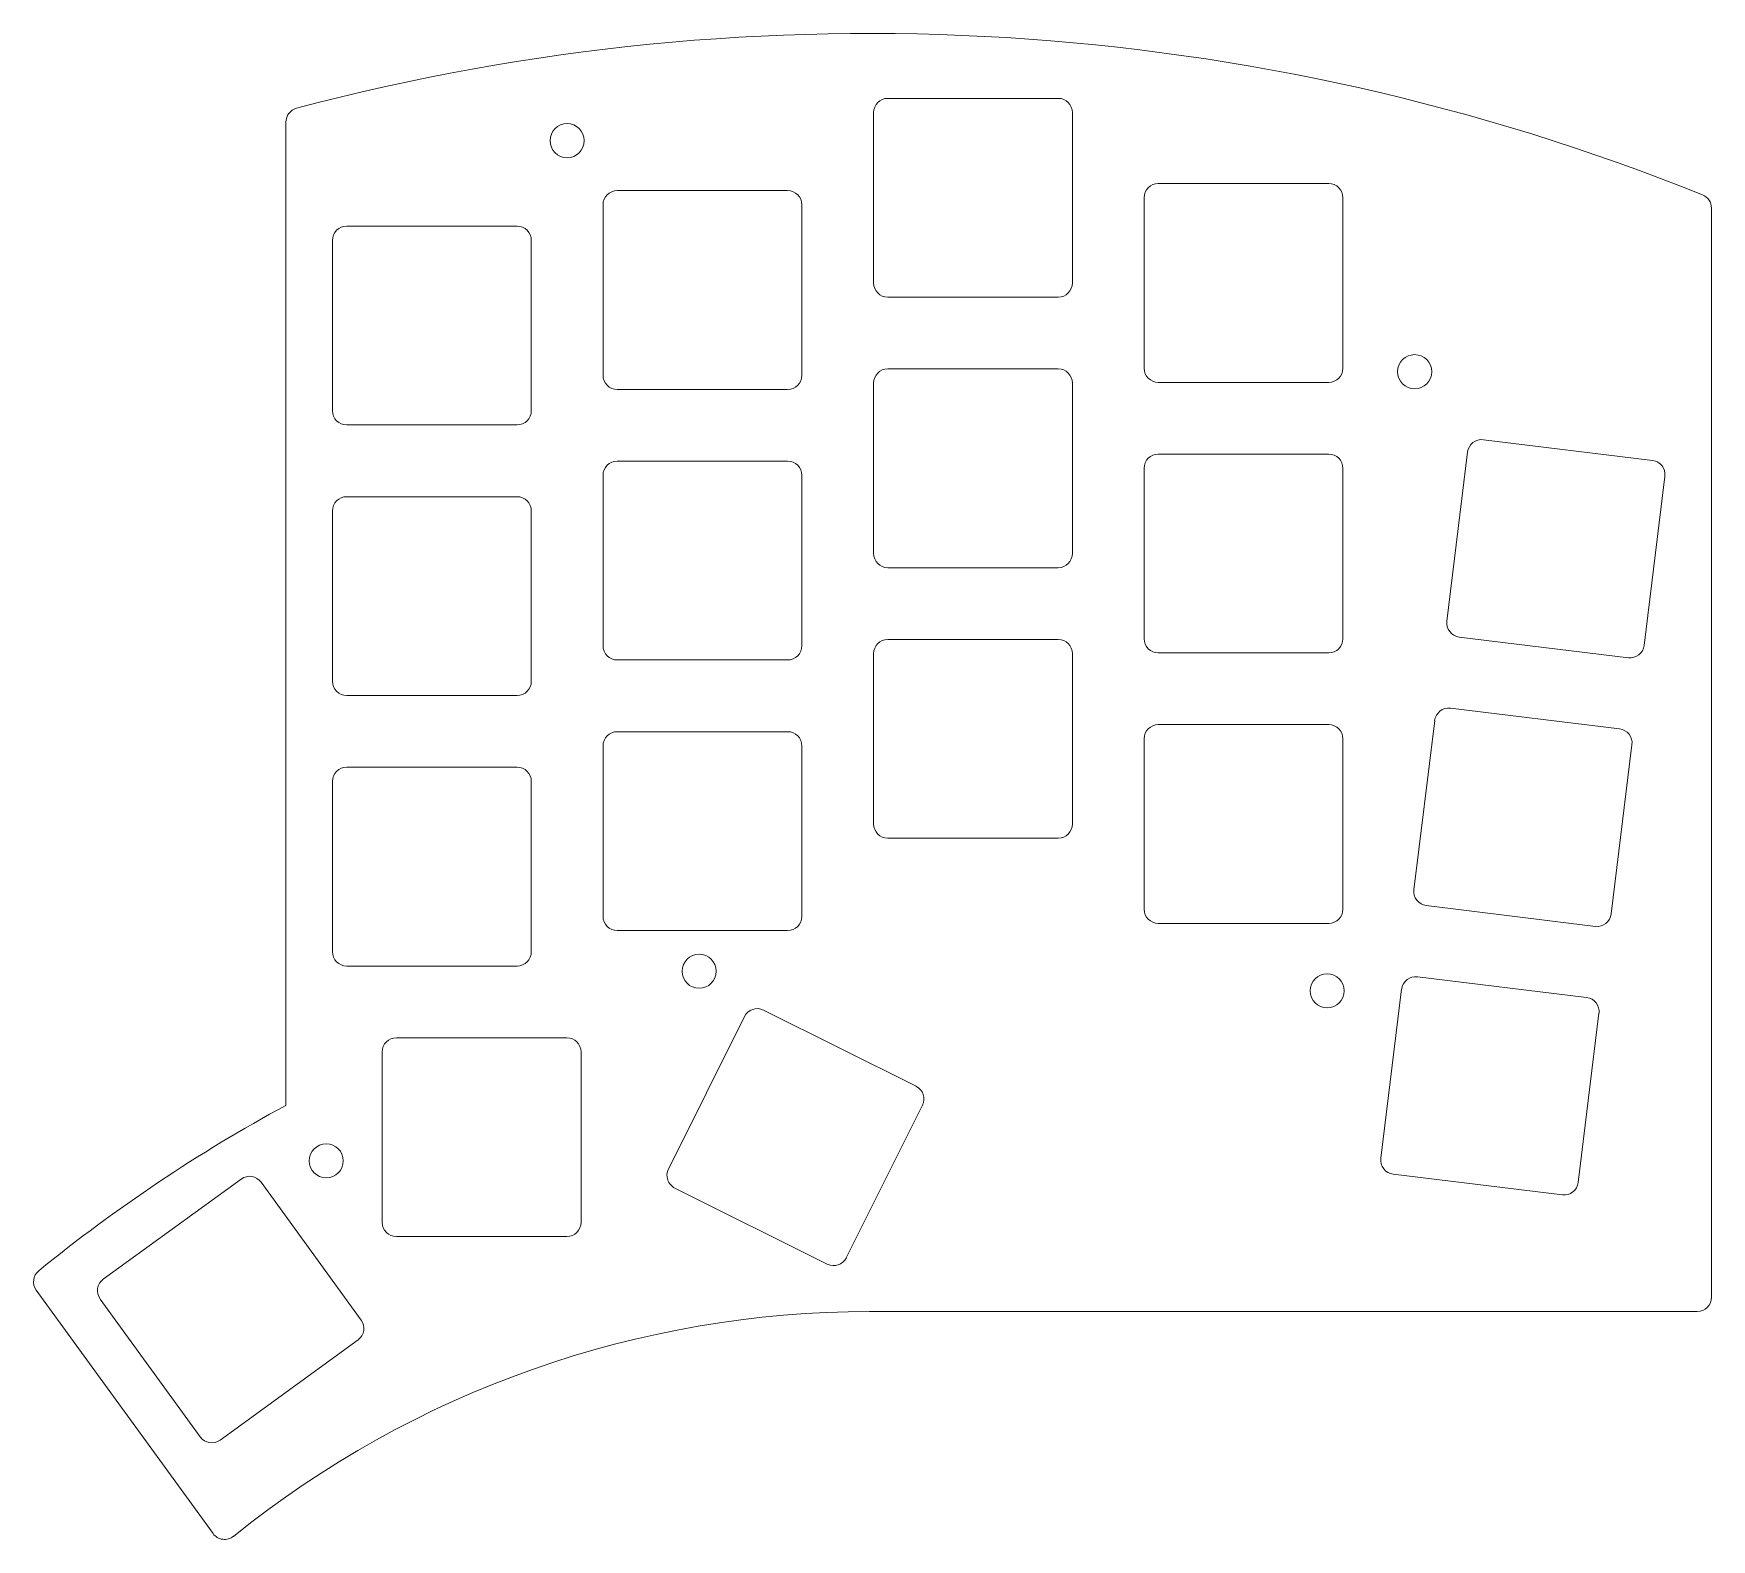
# Model space of a CAD drawing. Header units: millimetres. Extents: x -104 to 14, y -38 to 68.
import ezdxf

# ---------------------------------------------------------------- set-up
doc = ezdxf.new("R2010")
doc.units = ezdxf.units.MM
doc.layers.get('0').update_dxf_attribs({"lineweight": 5, "true_color": 0xffffff})

msp = doc.modelspace()

# ---------------------------------------------------------------- linework, layer by layer
for p, q in [((-32.1, 63.1), (-44.1, 63.1)), ((-45.1, 62.1), (-45.1, 50.1)), ((-31.1, 50.1), (-31.1, 62.1)), ((-86.48, 14.83), (-86.48, 61.43)), ((-13.05, 57.1), (-25.05, 57.1)), ((-64.15, 55.6), (-64.15, 43.6)), ((-51.15, 56.6), (-63.15, 56.6)), ((-50.15, 43.6), (-50.15, 55.6)), ((-26.05, 56.1), (-26.05, 44.1)), ((-12.05, 44.1), (-12.05, 56.1)), ((13.9, 55.37), (13.9, -21.33)), ((-70.2, 54.1), (-82.2, 54.1)), ((-83.2, 53.1), (-83.2, 41.1)), ((-69.2, 41.1), (-69.2, 53.1)), ((-44.1, 49.1), (-32.1, 49.1)), ((-32.1, 44.05), (-44.1, 44.05)), ((-63.15, 42.6), (-51.15, 42.6)), ((-45.1, 43.05), (-45.1, 31.05)), ((-31.1, 31.05), (-31.1, 43.05)), ((-25.05, 43.1), (-13.05, 43.1)), ((-82.2, 40.1), (-70.2, 40.1)), ((9.75, 37.6), (-2.16, 39.06)), ((-13.05, 38.05), (-25.05, 38.05)), ((-3.27, 38.19), (-4.73, 26.28)), ((-51.15, 37.55), (-63.15, 37.55)), ((-26.05, 37.05), (-26.05, 25.05)), ((-12.05, 25.05), (-12.05, 37.05)), ((-64.15, 36.55), (-64.15, 24.55)), ((-50.15, 24.55), (-50.15, 36.55)), ((9.16, 24.57), (10.62, 36.48)), ((-70.2, 35.05), (-82.2, 35.05)), ((-83.2, 34.05), (-83.2, 22.05)), ((-69.2, 22.05), (-69.2, 34.05)), ((-44.1, 30.05), (-32.1, 30.05)), ((-32.1, 25), (-44.1, 25)), ((-3.86, 25.16), (8.05, 23.7)), ((-45.1, 24), (-45.1, 12)), ((-31.1, 12), (-31.1, 24)), ((-25.05, 24.05), (-13.05, 24.05)), ((-63.15, 23.55), (-51.15, 23.55)), ((-82.2, 21.05), (-70.2, 21.05)), ((7.43, 18.69), (-4.48, 20.15)), ((-13.05, 19), (-25.05, 19)), ((-5.59, 19.28), (-7.06, 7.37)), ((-51.15, 18.5), (-63.15, 18.5)), ((-26.05, 18), (-26.05, 6)), ((-12.05, 6), (-12.05, 18)), ((-64.15, 17.5), (-64.15, 5.5)), ((-50.15, 5.5), (-50.15, 17.5)), ((6.84, 5.67), (8.3, 17.58)), ((-70.2, 16), (-82.2, 16)), ((-86.48, 14.83), (-86.48, -7.82)), ((-83.2, 15), (-83.2, 3)), ((-69.2, 3), (-69.2, 15)), ((-44.1, 11), (-32.1, 11)), ((-6.19, 6.26), (5.73, 4.79)), ((-25.05, 5), (-13.05, 5)), ((-63.15, 4.5), (-51.15, 4.5)), ((-82.2, 2), (-70.2, 2)), ((5.11, -0.22), (-6.8, 1.24)), ((-7.92, 0.37), (-9.38, -11.54)), ((-42.11, -6.46), (-52.85, -1.11)), ((-54.19, -1.56), (-59.54, -12.3)), ((4.52, -13.24), (5.98, -1.33)), ((-66.7, -3.05), (-78.7, -3.05)), ((-79.7, -4.05), (-79.7, -16.05)), ((-65.7, -16.05), (-65.7, -4.05)), ((-47.02, -18.54), (-41.66, -7.8)), ((-8.51, -12.65), (3.4, -14.11)), ((-89.63, -13), (-99.34, -20.05)), ((-81.18, -22.93), (-88.23, -13.22)), ((-59.1, -13.64), (-48.36, -18.99)), ((-78.7, -17.05), (-66.7, -17.05)), ((-104.06, -20.83), (-91.61, -37.97)), ((-99.56, -21.45), (-92.51, -31.16)), ((-16.81, -22.33), (-45.39, -22.33)), ((-16.81, -22.33), (12.9, -22.33)), ((-91.11, -31.38), (-81.4, -24.33))]:
    msp.add_line(p, q)
for centre, radius, start, end in [((-45.39, -89.44), 157.11, 68.0767, 104.8807), ((-44.1, 62.1), 1, 90, 180), ((-32.1, 62.1), 1, 0, 90), ((-85.48, 61.43), 1, 104.8807, 180), ((-66.68, 60.12), 1.2, 0, 180), ((-66.68, 60.12), 1.2, 180, 0), ((-25.05, 56.1), 1, 90, 180), ((-13.05, 56.1), 1, 0, 90), ((-63.15, 55.6), 1, 90, 180), ((-51.15, 55.6), 1, 0, 90), ((12.9, 55.37), 1, 0, 68.0767), ((-82.2, 53.1), 1, 90, 180), ((-70.2, 53.1), 1, 0, 90), ((-44.1, 50.1), 1, 180, 270), ((-32.1, 50.1), 1, 270, 0), ((-7, 43.85), 1.2, 0, 180), ((-44.1, 43.05), 1, 90, 180), ((-32.1, 43.05), 1, 0, 90), ((-25.05, 44.1), 1, 180, 270), ((-13.05, 44.1), 1, 270, 360), ((-7, 43.85), 1.2, 180, 0), ((-63.15, 43.6), 1, 180, 270), ((-51.15, 43.6), 1, 270, 360), ((-82.2, 41.1), 1, 180, 270), ((-70.2, 41.1), 1, 270, 0), ((-2.28, 38.07), 1, 83, 173), ((-25.05, 37.05), 1, 90, 180), ((-13.05, 37.05), 1, 360, 90), ((-63.15, 36.55), 1, 90, 180), ((-51.15, 36.55), 1, 0, 90), ((9.63, 36.61), 1, 353, 83), ((-82.2, 34.05), 1, 90, 180), ((-70.2, 34.05), 1, 0, 90), ((-44.1, 31.05), 1, 180, 270), ((-32.1, 31.05), 1, 270, 0), ((-3.74, 26.16), 1, 173, 263), ((-44.1, 24), 1, 90, 180), ((-32.1, 24), 1, 0, 90), ((-25.05, 25.05), 1, 180, 270), ((-13.05, 25.05), 1, 270, 0), ((-63.15, 24.55), 1, 180, 270), ((-51.15, 24.55), 1, 270, 360), ((8.17, 24.7), 1, 263, 353), ((-82.2, 22.05), 1, 180, 270), ((-70.2, 22.05), 1, 270, 0), ((-4.6, 19.16), 1, 83, 173), ((-25.05, 18), 1, 90, 180), ((-13.05, 18), 1, 360, 90), ((-63.15, 17.5), 1, 90, 180), ((-51.15, 17.5), 1, 0, 90), ((7.31, 17.7), 1, 353, 83), ((-82.2, 15), 1, 90, 180), ((-70.2, 15), 1, 360, 90), ((-44.1, 12), 1, 180, 270), ((-32.1, 12), 1, 270, 0), ((-6.06, 7.25), 1, 173, 263), ((-25.05, 6), 1, 180, 270), ((-13.05, 6), 1, 270, 360), ((-63.15, 5.5), 1, 180, 270), ((-51.15, 5.5), 1, 270, 0), ((5.85, 5.79), 1, 263, 353), ((-82.2, 3), 1, 180, 270), ((-70.2, 3), 1, 270, 0), ((-57.38, 1.63), 1.2, 0, 180), ((-57.38, 1.63), 1.2, 180, 360), ((-13.16, 0.25), 1.2, 360, 180), ((-6.92, 0.25), 1, 83, 173), ((-13.16, 0.25), 1.2, 180, 360), ((-53.3, -2), 1, 63.5, 153.5), ((4.99, -1.21), 1, 353, 83), ((-78.7, -4.05), 1, 90, 180), ((-66.7, -4.05), 1, 360, 90), ((-42.56, -7.36), 1, 333.5, 63.5), ((-33.47, -105.85), 111.45, 118.401, 129.185), ((-83.64, -11.72), 1.2, 0, 180), ((-83.64, -11.72), 1.2, 180, 0), ((-8.39, -11.66), 1, 173, 263), ((-89.04, -13.81), 1, 36, 126), ((-58.65, -12.74), 1, 153.5, 243.5), ((3.53, -13.12), 1, 263, 353), ((-78.7, -16.05), 1, 180, 270), ((-66.7, -16.05), 1, 270, 0), ((-47.91, -18.1), 1, 243.5, 333.5), ((-103.25, -20.24), 1, 129.185, 216), ((-98.75, -20.86), 1, 126, 216), ((-45.35, -93.68), 71.35, 90, 128.9129), ((12.9, -21.33), 1, 270, 0), ((-81.99, -23.52), 1, 306, 36), ((-91.7, -30.57), 1, 216, 306), ((-90.8, -37.38), 1, 216, 308.9129)]:
    msp.add_arc(centre, radius, start, end)

doc.saveas('drawing.dxf')
